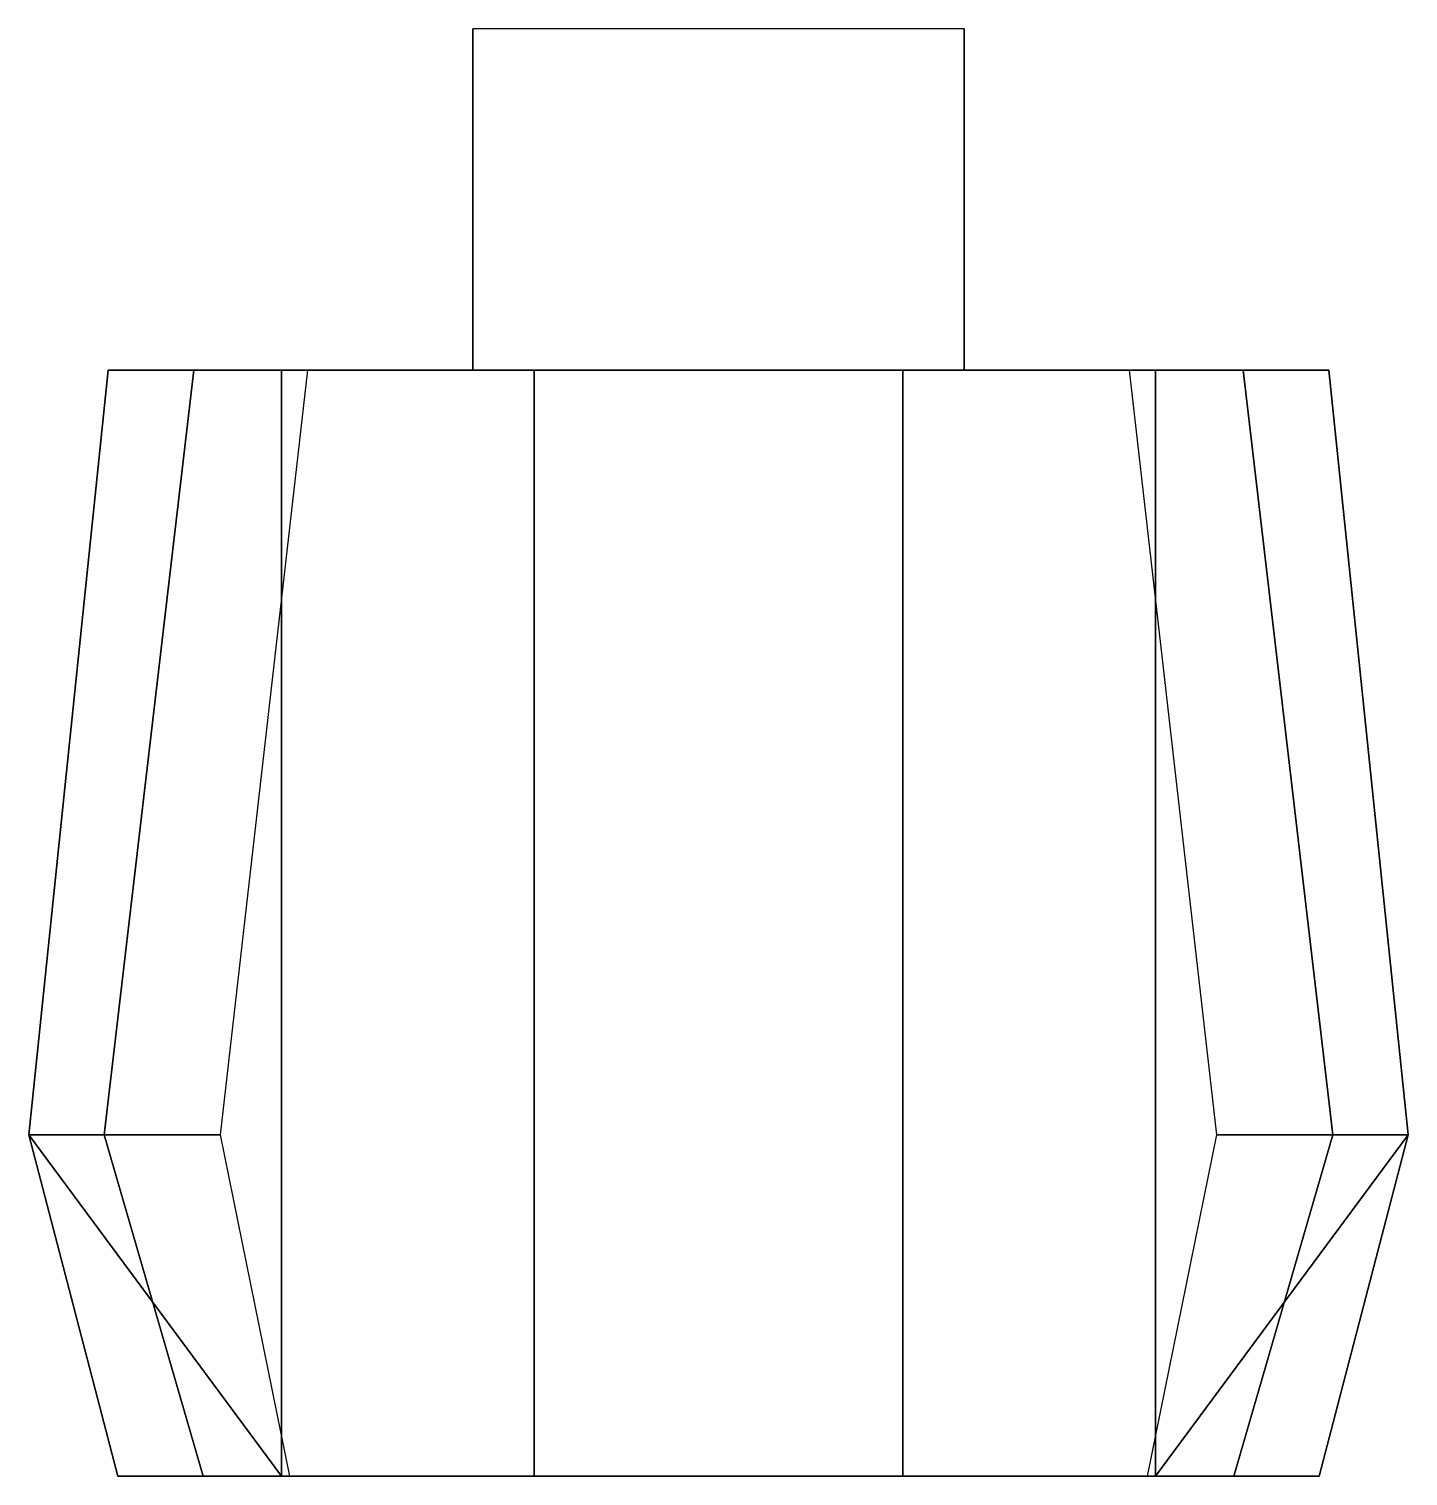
# Model space of a CAD drawing. Extents: x -1.01 to 1.01, y -0.82 to 1.3.
import ezdxf

# ---------------------------------------------------------------- set-up
doc = ezdxf.new("R2010")
doc.units = 0
doc.layers.add('INSIDE', color=1, linetype='CONTINUOUS')

msp = doc.modelspace()

# ---------------------------------------------------------------- linework, layer by layer
at = {"layer": 'INSIDE'}
for points in [[(0.36, 1.3, 1.48), (-0.36, 1.3, 1.48), (-0.36, 0.8, 1.48), (0.36, 0.8, 1.48)], [(-0.36, 1.3, 1.48), (-0.36, 1.09, 1.84), (-0.36, 0.8, 1.84), (-0.36, 0.8, 1.48)], [(0.36, 1.09, 1.84), (0.36, 1.3, 1.48), (0.36, 0.8, 1.48), (0.36, 0.8, 1.84)], [(-0.7686, 0.8, 1.48), (-0.9, -0.32, 1.48), (-1.01, -0.32, 1.0609), (-0.894, 0.8, 1.0609)], [(-0.894, 0.8, 1.0609), (-1.01, -0.32, 1.0609), (-0.64, -0.82, 1.03), (-0.64, 0.8, 1.03)], [(-0.602, 0.8, 1.84), (-0.73, -0.32, 1.84), (-0.9, -0.32, 1.48), (-0.7686, 0.8, 1.48)], [(-0.894, 0.8, 1.0609), (-0.64, 0.8, 1.03), (0.64, 0.8, 1.03), (0.894, 0.8, 1.0609)], [(-0.36, 0.8, 1.84), (-0.7686, 0.8, 1.48), (-0.894, 0.8, 1.0609), (-0.36, 0.8, 1.48)], [(0.36, 0.8, 1.48), (-0.36, 0.8, 1.48), (-0.894, 0.8, 1.0609), (0.894, 0.8, 1.0609)], [(-0.36, 0.8, 1.84), (-0.602, 0.8, 1.84), (-0.7686, 0.8, 1.48), (-0.36, 0.8, 1.84)], [(-0.64, 0.8, 1.03), (-0.64, -0.82, 1.03), (-0.27, -0.82, 1.03), (-0.27, 0.8, 1.03)], [(-0.27, 0.8, 0.53), (-0.27, -0.82, 0.53), (0.27, -0.82, 0.53), (0.27, 0.8, 0.53)], [(-0.27, 0.8, 1.03), (-0.27, 0.8, 0.53), (0.27, 0.8, 0.53), (0.27, 0.8, 1.03)], [(-0.27, 0.8, 1.03), (-0.27, -0.82, 1.03), (-0.27, -0.82, 0.53), (-0.27, 0.8, 0.53)], [(0.27, 0.8, 1.03), (0.27, -0.82, 1.03), (0.64, -0.82, 1.03), (0.64, 0.8, 1.03)], [(0.27, 0.8, 0.53), (0.27, -0.82, 0.53), (0.27, -0.82, 1.03), (0.27, 0.8, 1.03)], [(0.36, 0.8, 1.84), (0.7686, 0.8, 1.48), (0.602, 0.8, 1.84), (0.36, 0.8, 1.84)], [(0.36, 0.8, 1.48), (0.894, 0.8, 1.0609), (0.7686, 0.8, 1.48), (0.36, 0.8, 1.84)], [(0.7686, 0.8, 1.48), (0.9, -0.32, 1.48), (0.73, -0.32, 1.84), (0.602, 0.8, 1.84)], [(0.64, 0.8, 1.03), (0.64, -0.82, 1.03), (1.01, -0.32, 1.0609), (0.894, 0.8, 1.0609)], [(0.894, 0.8, 1.0609), (1.01, -0.32, 1.0609), (0.9, -0.32, 1.48), (0.7686, 0.8, 1.48)], [(-0.9, -0.32, 1.48), (-0.7547, -0.82, 1.48), (-0.88, -0.82, 1.0609), (-1.01, -0.32, 1.0609)], [(-1.01, -0.32, 1.0609), (-0.88, -0.82, 1.0609), (-0.64, -0.82, 1.03)], [(-0.73, -0.32, 1.84), (-0.6286, -0.82, 1.8617), (-0.7547, -0.82, 1.48), (-0.9, -0.32, 1.48)], [(0.9, -0.32, 1.48), (0.7547, -0.82, 1.48), (0.6286, -0.82, 1.8617), (0.73, -0.32, 1.84)], [(0.64, -0.82, 1.03), (0.64, -0.82, 1.03), (0.88, -0.82, 1.0609), (1.01, -0.32, 1.0609)], [(1.01, -0.32, 1.0609), (0.88, -0.82, 1.0609), (0.7547, -0.82, 1.48), (0.9, -0.32, 1.48)], [(-0.64, -0.82, 1.03), (-0.88, -0.82, 1.0609), (0.88, -0.82, 1.0609), (0.64, -0.82, 1.03)], [(-0.7547, -0.82, 1.48), (0.7547, -0.82, 1.48), (0.88, -0.82, 1.0609), (-0.88, -0.82, 1.0609)], [(-0.6286, -0.82, 1.8617), (0.6286, -0.82, 1.8617), (0.7547, -0.82, 1.48), (-0.7547, -0.82, 1.48)], [(-0.27, -0.82, 0.53), (-0.27, -0.82, 1.03), (0.27, -0.82, 1.03), (0.27, -0.82, 0.53)]]:
    msp.add_3dface(points, dxfattribs=at)

doc.saveas('drawing.dxf')
